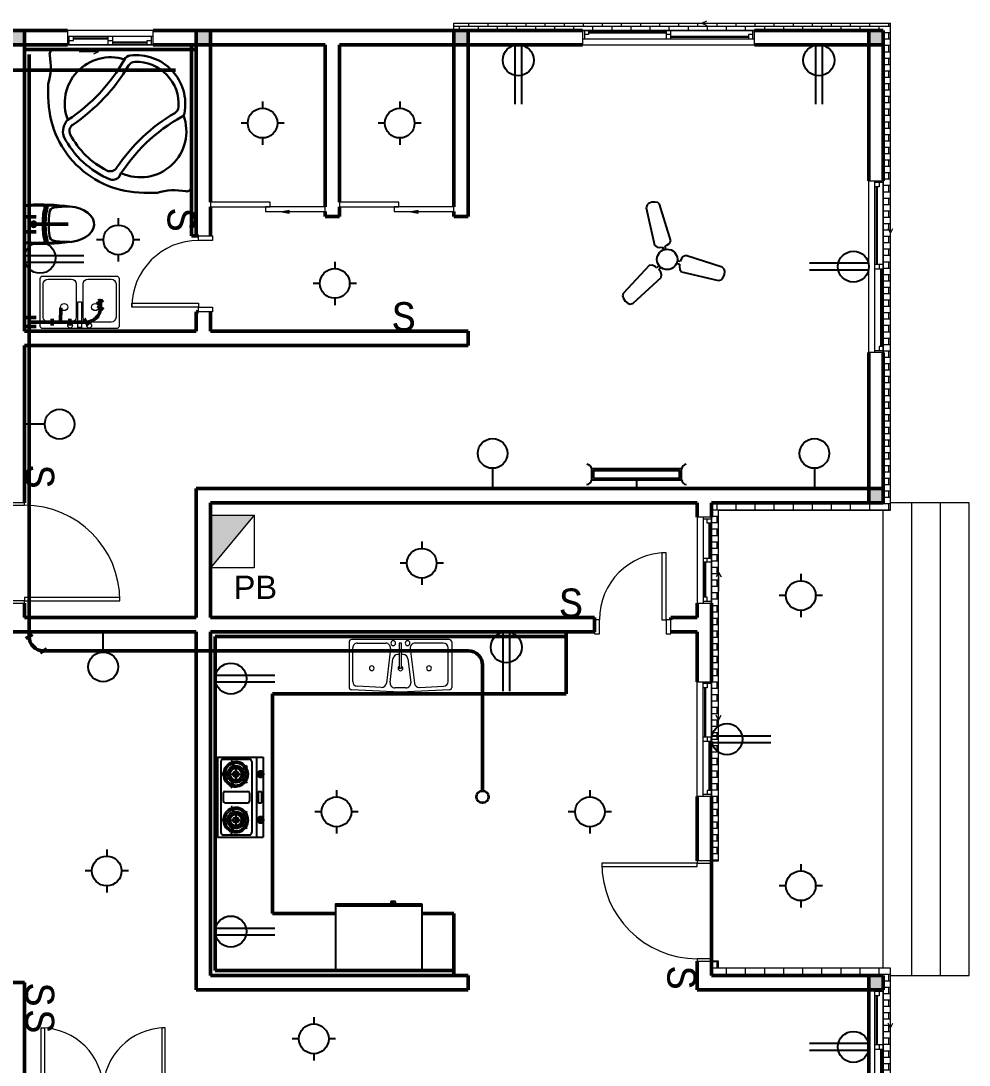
# Model space of a CAD drawing. Header units: inches. Extents: x 8351 to 42256, y 21052 to 33437.
# Drawn here: x 14128.7 to 14526.2, y 24102.4 to 24540 of the extents above; entities that cross this region are included whole.
import ezdxf

# ---------------------------------------------------------------- set-up
doc = ezdxf.new("R2010")
doc.units = ezdxf.units.IN
doc.header["$MEASUREMENT"] = 0
for name, color, linetype, lineweight in [('A-COLS', 52, 'Continuous', 9), ('A-DETL-GENF', 92, 'Continuous', 9), ('A-DOOR', 10, 'Continuous', 13), ('A-DOOR-FRAM', 31, 'Continuous', 20), ('A-GENM', 13, 'Continuous', 9), ('A-GLAZ', 160, 'Continuous', 13), ('A-PLUMBING', 6, 'Continuous', 30), ('A-WALL', 7, 'Continuous', 35), ('P-SANR-FIXT', 220, 'Continuous', 9), ('S-STRS', 14, 'Continuous', 9)]:
    doc.layers.add(name, color=color, linetype=linetype, lineweight=lineweight)
doc.layers.add('A-FUNTURE', color=241, linetype='Continuous')
doc.layers.add('Electrical sign and symbols', color=4, linetype='Continuous')
doc.styles.add('Arial_2', font='arial.ttf', dxfattribs={"height": 31.496063})
doc.styles.get("Standard").update_dxf_attribs({"font": 'consolab.ttf', "height": 11})

# ---------------------------------------------------------------- blocks, each defined once
blk = doc.blocks.new('M_Window-Sliding-Double - 1500 x 1200mm-319048-B-Floorplan')
at = {"layer": 'A-GLAZ'}
for p, q in [((14, 5.85), (16, 6.85)), ((14, 5.85), (16, 4.85)), ((14, 5.85), (22, 5.85)), ((36, 2.85), (-36, 2.85)), ((-36, -3.15), (36, -3.15))]:
    blk.add_line(p, q, dxfattribs=at)
at = {"layer": 'A-GLAZ', "lineweight": 20}
for p, q in [((-36, 2.85), (-36, -3.15)), ((-36, 2.85), (-33.5, 2.85)), ((-35.25, 2.85), (-35.25, -0.65)), ((-33.5, 1.1), (-35.25, 1.1)), ((-33.5, 2.85), (-33.5, 1.1)), ((-0.875, -0.65), (-0.875, 2.85)), ((-0.875, 2.85), (0.875, 2.85)), ((0.875, 1.1), (-0.875, 1.1)), ((0.875, 2.85), (0.875, -0.65)), ((33.5, 1.1), (33.5, -0.65)), ((35.25, 1.1), (33.5, 1.1)), ((35.25, 2.85), (36, 2.85)), ((35.25, 2.85), (35.25, -0.65)), ((36, -3.15), (36, 2.85)), ((-36, -0.65), (-35.25, -0.65)), ((-0.875, -0.65), (0.875, -0.65)), ((33.5, -0.65), (36, -0.65))]:
    blk.add_line(p, q, dxfattribs=at)
at = {"layer": 'A-GLAZ', "lineweight": 9}
for p, q in [((-33.5, 2.85), (-0.875, 2.85)), ((0.875, 2.85), (35.25, 2.85)), ((-35.25, -0.65), (-0.875, -0.65)), ((0.875, -0.65), (33.5, -0.65))]:
    blk.add_line(p, q, dxfattribs=at)
at = {"layer": 'A-GLAZ', "lineweight": 30}
for p, q in [((-33.5, 1.975), (-0.875, 1.975)), ((0.875, 0.225), (33.5, 0.225))]:
    blk.add_line(p, q, dxfattribs=at)
blk = doc.blocks.new('M_Window-Sliding-Double - 1500 x 1200mm-320546-B-Floorplan')
at = {"layer": 'A-GLAZ'}
for p, q in [((-36, 3.15), (36, 3.15)), ((36, -2.85), (-36, -2.85)), ((14, -5.85), (16, -4.85)), ((14, -5.85), (16, -6.85)), ((14, -5.85), (22, -5.85))]:
    blk.add_line(p, q, dxfattribs=at)
at = {"layer": 'A-GLAZ', "lineweight": 20}
for p, q in [((-36, -2.85), (-36, 3.15)), ((-36, 0.65), (-35.25, 0.65)), ((-35.25, -2.85), (-35.25, 0.65)), ((-0.875, 0.65), (0.875, 0.65)), ((-0.875, 0.65), (-0.875, -2.85)), ((0.875, -2.85), (0.875, 0.65)), ((33.5, 0.65), (36, 0.65)), ((33.5, -1.1), (33.5, 0.65)), ((35.25, -2.85), (35.25, 0.65)), ((36, 3.15), (36, -2.85)), ((-36, -2.85), (-33.5, -2.85)), ((-33.5, -1.1), (-35.25, -1.1)), ((-33.5, -2.85), (-33.5, -1.1)), ((0.875, -1.1), (-0.875, -1.1)), ((-0.875, -2.85), (0.875, -2.85)), ((35.25, -1.1), (33.5, -1.1)), ((35.25, -2.85), (36, -2.85))]:
    blk.add_line(p, q, dxfattribs=at)
at = {"layer": 'A-GLAZ', "lineweight": 9}
for p, q in [((-35.25, 0.65), (-0.875, 0.65)), ((0.875, 0.65), (33.5, 0.65)), ((-33.5, -2.85), (-0.875, -2.85)), ((0.875, -2.85), (35.25, -2.85))]:
    blk.add_line(p, q, dxfattribs=at)
at = {"layer": 'A-GLAZ', "lineweight": 30}
for p, q in [((-33.5, -1.975), (-0.875, -1.975)), ((0.875, -0.225), (33.5, -0.225))]:
    blk.add_line(p, q, dxfattribs=at)
blk = doc.blocks.new('M_Window-Sliding-Double - 1500 x 1200mm 2-328427-B-Floorplan')
at = {"layer": 'A-GLAZ'}
for p, q in [((-24, 3.15), (24, 3.15)), ((24, -2.85), (-24, -2.85)), ((8, -5.85), (10, -4.85)), ((8, -5.85), (10, -6.85)), ((8, -5.85), (16, -5.85))]:
    blk.add_line(p, q, dxfattribs=at)
at = {"layer": 'A-GLAZ', "lineweight": 20}
for p, q in [((-24, -2.85), (-24, 3.15)), ((-24, 0.65), (-23.25, 0.65)), ((-23.25, -2.85), (-23.25, 0.65)), ((-0.875, 0.65), (0.875, 0.65)), ((-0.875, 0.65), (-0.875, -2.85)), ((0.875, -2.85), (0.875, 0.65)), ((21.5, 0.65), (24, 0.65)), ((21.5, -1.1), (21.5, 0.65)), ((23.25, -2.85), (23.25, 0.65)), ((24, 3.15), (24, -2.85)), ((-24, -2.85), (-21.5, -2.85)), ((-21.5, -1.1), (-23.25, -1.1)), ((-21.5, -2.85), (-21.5, -1.1)), ((0.875, -1.1), (-0.875, -1.1)), ((-0.875, -2.85), (0.875, -2.85)), ((23.25, -1.1), (21.5, -1.1)), ((23.25, -2.85), (24, -2.85))]:
    blk.add_line(p, q, dxfattribs=at)
at = {"layer": 'A-GLAZ', "lineweight": 9}
for p, q in [((-23.25, 0.65), (-0.875, 0.65)), ((0.875, 0.65), (21.5, 0.65)), ((-21.5, -2.85), (-0.875, -2.85)), ((0.875, -2.85), (23.25, -2.85))]:
    blk.add_line(p, q, dxfattribs=at)
at = {"layer": 'A-GLAZ', "lineweight": 30}
for p, q in [((-21.5, -1.975), (-0.875, -1.975)), ((0.875, -0.225), (21.5, -0.225))]:
    blk.add_line(p, q, dxfattribs=at)
blk = doc.blocks.new('M_Window-Sliding-Double - 1500 x 1200mm 3-319820-B-Floorplan')
at = {"layer": 'A-GLAZ'}
for p, q in [((5, 5.85), (7, 6.85)), ((5, 5.85), (7, 4.85)), ((5, 5.85), (13, 5.85)), ((18, 2.85), (-18, 2.85)), ((-18, -3.15), (18, -3.15))]:
    blk.add_line(p, q, dxfattribs=at)
at = {"layer": 'A-GLAZ', "lineweight": 20}
for p, q in [((-18, 2.85), (-18, -3.15)), ((-18, 2.85), (-15.5, 2.85)), ((-17.25, 2.85), (-17.25, -0.65)), ((-15.5, 1.1), (-17.25, 1.1)), ((-15.5, 2.85), (-15.5, 1.1)), ((-0.875, -0.65), (-0.875, 2.85)), ((-0.875, 2.85), (0.875, 2.85)), ((0.875, 1.1), (-0.875, 1.1)), ((0.875, 2.85), (0.875, -0.65)), ((15.5, 1.1), (15.5, -0.65)), ((17.25, 1.1), (15.5, 1.1)), ((17.25, 2.85), (18, 2.85)), ((17.25, 2.85), (17.25, -0.65)), ((18, -3.15), (18, 2.85)), ((-18, -0.65), (-17.25, -0.65)), ((-0.875, -0.65), (0.875, -0.65)), ((15.5, -0.65), (18, -0.65))]:
    blk.add_line(p, q, dxfattribs=at)
at = {"layer": 'A-GLAZ', "lineweight": 9}
for p, q in [((-15.5, 2.85), (-0.875, 2.85)), ((0.875, 2.85), (17.25, 2.85)), ((-17.25, -0.65), (-0.875, -0.65)), ((0.875, -0.65), (15.5, -0.65))]:
    blk.add_line(p, q, dxfattribs=at)
at = {"layer": 'A-GLAZ', "lineweight": 30}
for p, q in [((-15.5, 1.975), (-0.875, 1.975)), ((0.875, 0.225), (15.5, 0.225))]:
    blk.add_line(p, q, dxfattribs=at)
blk = doc.blocks.new('M_Window-Sliding-Double - 1500 x 1200mm 4-319880-B-Floorplan')
at = {"layer": 'A-GLAZ'}
for p, q in [((5, 5.85), (7, 6.85)), ((5, 5.85), (7, 4.85)), ((5, 5.85), (13, 5.85)), ((18, 2.85), (-18, 2.85)), ((-18, -3.15), (18, -3.15))]:
    blk.add_line(p, q, dxfattribs=at)
at = {"layer": 'A-GLAZ', "lineweight": 20}
for p, q in [((-18, 2.85), (-18, -3.15)), ((-18, 2.85), (-15.5, 2.85)), ((-17.25, 2.85), (-17.25, -0.65)), ((-15.5, 1.1), (-17.25, 1.1)), ((-15.5, 2.85), (-15.5, 1.1)), ((-0.875, -0.65), (-0.875, 2.85)), ((-0.875, 2.85), (0.875, 2.85)), ((0.875, 1.1), (-0.875, 1.1)), ((0.875, 2.85), (0.875, -0.65)), ((15.5, 1.1), (15.5, -0.65)), ((17.25, 1.1), (15.5, 1.1)), ((17.25, 2.85), (18, 2.85)), ((17.25, 2.85), (17.25, -0.65)), ((18, -3.15), (18, 2.85)), ((-18, -0.65), (-17.25, -0.65)), ((-0.875, -0.65), (0.875, -0.65)), ((15.5, -0.65), (18, -0.65))]:
    blk.add_line(p, q, dxfattribs=at)
at = {"layer": 'A-GLAZ', "lineweight": 9}
for p, q in [((-15.5, 2.85), (-0.875, 2.85)), ((0.875, 2.85), (17.25, 2.85)), ((-17.25, -0.65), (-0.875, -0.65)), ((0.875, -0.65), (15.5, -0.65))]:
    blk.add_line(p, q, dxfattribs=at)
at = {"layer": 'A-GLAZ', "lineweight": 30}
for p, q in [((-15.5, 1.975), (-0.875, 1.975)), ((0.875, 0.225), (15.5, 0.225))]:
    blk.add_line(p, q, dxfattribs=at)
blk = doc.blocks.new('M_Door-Double-Sliding - 1700 x 2000mm-329587-B-Floorplan')
at = {"layer": 'A-DETL-GENF', "lineweight": 13}
blk.add_hatch(color=256, dxfattribs=at).paths.add_polyline_path([(9.01, 3.47), (9.01, 4.53), (6, 4)], flags=0)
at = {"layer": 'A-DETL-GENF'}
for p, q in [((9.01, 4.53), (6, 4)), ((9.01, 3.47), (9.01, 4.53)), ((18, 4), (6, 4)), ((6, 4), (9.01, 3.47))]:
    blk.add_line(p, q, dxfattribs=at)
at = {"layer": 'A-DOOR', "lineweight": 20}
for p, q in [((0.98, 8), (-24, 8)), ((-24, 8), (-24, 6.03)), ((-24, 6.03), (0.98, 6.03)), ((24, 6.03), (-0.98, 6.03)), ((-0.98, 6.03), (-0.98, 4.06)), ((0.98, 6.03), (0.98, 8)), ((24, 4.06), (24, 6.03)), ((-0.98, 4.06), (24, 4.06))]:
    blk.add_line(p, q, dxfattribs=at)
blk = doc.blocks.new('M_Door-Passage-Single-Vision_Lite - M_Door-Passage-Single-Vision_Lite-332685-B-Floorplan')
at = {"layer": 'A-DOOR', "lineweight": 20}
for p, q in [((12.23, -2.27), (14, -2.27)), ((12.23, -30.27), (12.23, -2.27)), ((14, -2.27), (14, -30.27)), ((14, -30.27), (12.23, -30.27))]:
    blk.add_line(p, q, dxfattribs=at)
at = {"layer": 'A-DOOR', "lineweight": 9}
blk.add_arc((14, -2.27), 28, 180, 270, dxfattribs=at)
at = {"layer": 'A-DOOR-FRAM'}
for p, q in [((-15.97, 3.64), (-14, 3.64)), ((-15.97, -2.27), (-15.97, 3.64)), ((-14, 3.64), (-14, -2.27)), ((14, 3.64), (15.97, 3.64)), ((14, -2.27), (14, 3.64)), ((15.97, 3.64), (15.97, -2.27)), ((-14, -2.27), (-15.97, -2.27)), ((15.97, -2.27), (14, -2.27))]:
    blk.add_line(p, q, dxfattribs=at)
blk = doc.blocks.new('M_Door-Passage-Single-Vision_Lite - M_Door-Passage-Single-Vision_Lite-332601-B-Floorplan')
at = {"layer": 'A-DOOR', "lineweight": 20}
for p, q in [((14, 30.27), (12.23, 30.27)), ((12.23, 30.27), (12.23, 2.27)), ((14, 2.27), (14, 30.27)), ((12.23, 2.27), (14, 2.27))]:
    blk.add_line(p, q, dxfattribs=at)
at = {"layer": 'A-DOOR', "lineweight": 9}
blk.add_arc((14, 2.27), 28, 90, 180, dxfattribs=at)
at = {"layer": 'A-DOOR-FRAM'}
for p, q in [((-14, 2.27), (-15.97, 2.27)), ((-15.97, 2.27), (-15.97, -3.64)), ((-14, -3.64), (-14, 2.27)), ((14, 2.27), (14, -3.64)), ((15.97, 2.27), (14, 2.27)), ((15.97, -3.64), (15.97, 2.27)), ((-15.97, -3.64), (-14, -3.64)), ((14, -3.64), (15.97, -3.64))]:
    blk.add_line(p, q, dxfattribs=at)
blk = doc.blocks.new('M_Door-Interior-Single-6_Panel-Wood - M_Door-Interior-Single-6_Panel-Wood-335759-B-Floorplan')
at = {"layer": 'A-DOOR', "lineweight": 20}
for p, q in [((20, 42.88), (18.62, 42.88)), ((18.62, 42.88), (18.62, 2.88)), ((20, 2.88), (20, 42.88)), ((18.62, 2.88), (20, 2.88))]:
    blk.add_line(p, q, dxfattribs=at)
at = {"layer": 'A-DOOR', "lineweight": 9}
blk.add_arc((20, 2.88), 40, 90, 180, dxfattribs=at)
at = {"layer": 'A-DOOR-FRAM'}
for p, q in [((-20, 2.88), (-20.98, 2.88)), ((-20.98, 2.88), (-20.98, -3.13)), ((-20, -3.13), (-20, 2.88)), ((20, 2.88), (20, -3.13)), ((20.98, 2.88), (20, 2.88)), ((20.98, -3.13), (20.98, 2.88)), ((-20.98, -3.13), (-20, -3.13)), ((20, -3.13), (20.98, -3.13))]:
    blk.add_line(p, q, dxfattribs=at)
blk = doc.blocks.new('M_Door-Exterior-Double-Full Glass-Wood_Clad - 1500 x 2000mm-340685-B-Floorplan')
at = {"layer": 'A-DOOR', "lineweight": 20}
for p, q in [((-24.62, -2.87), (-26, -2.87)), ((-26, -2.87), (-26, -28.87)), ((-24.62, -28.87), (-24.62, -2.87)), ((24.62, -2.87), (26, -2.87)), ((24.62, -28.87), (24.62, -2.87)), ((26, -2.87), (26, -28.87)), ((-26, -28.87), (-24.62, -28.87)), ((26, -28.87), (24.62, -28.87))]:
    blk.add_line(p, q, dxfattribs=at)
at = {"layer": 'A-DOOR', "lineweight": 9}
for centre, start, end in [((-26, -2.87), 270, 360), ((26, -2.87), 180, 270)]:
    blk.add_arc(centre, 26, start, end, dxfattribs=at)
at = {"layer": 'A-DOOR-FRAM'}
for p, q in [((-26.98, 3.13), (-26, 3.13)), ((-26.98, -2.87), (-26.98, 3.13)), ((-26, 3.13), (-26, -2.87)), ((26, 3.13), (26.98, 3.13)), ((26, -2.87), (26, 3.13)), ((26.98, 3.13), (26.98, -2.87)), ((-26, -2.87), (-26.98, -2.87)), ((26.98, -2.87), (26, -2.87))]:
    blk.add_line(p, q, dxfattribs=at)
blk = doc.blocks.new('Generic Models 2 - Generic Models 2-343032-B-Floorplan')
at = {"layer": 'A-GENM'}
h = blk.add_hatch(dxfattribs=at)
h.set_pattern_fill('FP_2', color=256, style=0, pattern_type=2)
h.set_pattern_definition([(0, (-159.504, -422.607), (0, 2.667), []), (90, (-159.504, -422.607), (-4, 2.667), [2.667, -2.667])])
h.paths.add_polyline_path([(-69.5, -425.61), (-66.5, -425.61), (-66.5, -287.61), (-138.5, -287.61), (-138.5, -284.59), (-141.5, -284.59), (-141.5, -290.61), (-69.5, -290.61), (-69.5, -422.61), (-249.5, -422.61), (-249.5, -425.61), (-214.82, -425.61)], flags=0)
for p, q in [((-138.5, -284.59), (-141.5, -284.59)), ((-138.5, -287.61), (-138.5, -284.59)), ((-66.5, -287.61), (-138.5, -287.61)), ((-66.5, -425.61), (-66.5, -287.61)), ((-249.5, -425.61), (-249.5, -422.61)), ((-66.5, -425.61), (-249.5, -425.61))]:
    blk.add_line(p, q, dxfattribs=at)
blk = doc.blocks.new('Generic Models 3 - Generic Models 2-343092-B-Floorplan')
at = {"layer": 'A-GENM'}
h = blk.add_hatch(dxfattribs=at)
h.set_pattern_fill('FP_3', color=256, style=0, pattern_type=2)
h.set_pattern_definition([(0, (-159.504, 105.393), (0, 2.667), []), (90, (-159.504, 105.393), (-4, 2.667), [2.667, -2.667])])
h.paths.add_polyline_path([(-141.5, -242.62), (-138.5, -242.62), (-138.5, -95.61), (-66.5, -95.61), (-66.5, 108.39), (-249.5, 108.39), (-249.5, 105.39), (-69.5, 105.39), (-69.5, -92.61), (-141.5, -92.61), (-141.5, -215.61)], flags=0)
for p, q in [((-249.5, 105.39), (-249.5, 108.39)), ((-249.5, 108.39), (-66.5, 108.39)), ((-66.5, -95.61), (-66.5, 108.39)), ((-138.5, -95.61), (-66.5, -95.61)), ((-138.5, -242.62), (-138.5, -95.61)), ((-141.5, -242.62), (-138.5, -242.62))]:
    blk.add_line(p, q, dxfattribs=at)
blk = doc.blocks.new('Refrigerator-2 door - 36 in top')
for p, q in [((0, -26.999999), (36, -26.999999)), ((11, -27.999999), (11, -28.999999)), ((11, -28.999999), (13, -28.999999)), ((12, -26.999999), (12, -28.999999)), ((13, -28.999999), (13, -27.999999))]:
    blk.add_line(p, q)
blk.add_lwpolyline([(0, -27.999999), (0, 0), (36, 0), (36, -27.999999)], close=True)
blk = doc.blocks.new('Sink-Triple-2D - 43_ x 22_-550212-FLOOR-PLAN')
at = {"layer": 'P-SANR-FIXT'}
for p, q in [((-8.44, 5), (-8.44, 24.05)), ((-7.49, 25.04), (13.06, 26)), ((5.11, 24.06), (-5.03, 23.59)), ((8.91, 7.73), (7.19, 22.3)), ((9.91, 12.08), (8.74, 21.98)), ((10.73, 24.22), (15.39, 24.22)), ((13.06, 26), (33.61, 25.04)), ((17.38, 21.98), (16.21, 12.08)), ((17.21, 7.73), (18.92, 22.3)), ((21, 24.06), (31.15, 23.59)), ((34.56, 5), (34.56, 24.05)), ((-6.94, 21.59), (-6.94, 7.5)), ((33.06, 21.59), (33.06, 7.5)), ((13.6, 16.02), (12.53, 16.02)), ((12.53, 16.02), (12.53, 5.5)), ((13.6, 5.5), (13.6, 16.02)), ((11.89, 10.31), (12.53, 10.31)), ((13.6, 10.31), (14.23, 10.31)), ((-4.94, 5.5), (6.92, 5.5)), ((12.53, 5.5), (13.6, 5.5)), ((31.06, 5.5), (19.2, 5.5)), ((-7.44, 4), (33.56, 4))]:
    blk.add_line(p, q, dxfattribs=at)
for centre, radius, start, end in [((-7.44, 24.05), 1, 92.663, 180), ((-4.94, 21.59), 2, 92.663, 180), ((5.21, 22.06), 2, 6.7098, 92.663), ((10.73, 22.22), 2, 90, 186.7098), ((15.39, 22.22), 2, 353.2902, 90), ((20.91, 22.06), 2, 87.337, 173.2902), ((31.06, 21.59), 2, 0, 87.337), ((33.56, 24.05), 1, 0, 87.337), ((1.06, 16), 1, 0, 180), ((1.06, 16), 1, 180, 0), ((13.03, 16.02), 1.02, 0, 180), ((13.03, 16.02), 1.02, 180, 241.2453), ((13.03, 16.02), 1.02, 303.8034, 0), ((25.06, 16), 1, 0, 180), ((25.06, 16), 1, 180, 0), ((11.89, 12.31), 2, 186.7098, 270), ((14.23, 12.31), 2, 270, 353.2902), ((-7.44, 5), 1, 180, 270), ((-4.94, 7.5), 2, 180, 270), ((6.92, 7.5), 2, 270, 6.7098), ((10.06, 5.5), 1, 0, 180), ((10.06, 5.5), 1, 180, 0), ((16.06, 5.5), 1, 0, 180), ((16.06, 5.5), 1, 180, 0), ((19.2, 7.5), 2, 173.2902, 270), ((31.06, 7.5), 2, 270, 0), ((33.56, 5), 1, 270, 0)]:
    blk.add_arc(centre, radius, start, end, dxfattribs=at)
blk = doc.blocks.new('Sink-Double-2D - 33_ x 22_-551010-UPPER-FLOOR')
at = {"layer": 'P-SANR-FIXT'}
for p, q in [((-3.44, 25), (-3.44, 5)), ((-3.44, 25), (-3.44, 5)), ((28.56, 26), (-2.44, 26)), ((28.56, 26), (-2.44, 26)), ((-2.19, 22.75), (-2.19, 8.75)), ((9.56, 24.75), (-0.19, 24.75)), ((11.56, 8.75), (11.56, 22.75)), ((14.56, 22.75), (14.56, 8.75)), ((26.31, 24.75), (16.56, 24.75)), ((28.31, 8.75), (28.31, 22.75)), ((29.56, 5), (29.56, 25)), ((29.56, 5), (29.56, 25)), ((13.81, 15.25), (12.31, 15.25)), ((12.31, 15.25), (12.31, 4.5)), ((13.81, 4.5), (13.81, 15.25)), ((-0.19, 6.75), (9.56, 6.75)), ((12.31, 4.5), (13.81, 4.5)), ((16.56, 6.75), (26.31, 6.75)), ((-2.44, 4), (28.56, 4)), ((-2.44, 4), (28.56, 4))]:
    blk.add_line(p, q, dxfattribs=at)
for centre, radius, start, end in [((-2.44, 25), 1, 90, 180), ((-2.44, 25), 1, 90, 180), ((-0.19, 22.75), 2, 90, 180), ((9.56, 22.75), 2, 360, 90), ((16.56, 22.75), 2, 90, 180), ((26.31, 22.75), 2, 0, 90), ((28.56, 25), 1, 0, 90), ((28.56, 25), 1, 0, 90), ((6.56, 13.02), 1.5, 360, 180), ((19.56, 13.02), 1.5, 360, 180), ((6.56, 13.02), 1.5, 180, 360), ((19.56, 13.02), 1.5, 180, 360), ((-2.44, 5), 1, 180, 270), ((-2.44, 5), 1, 180, 270), ((-0.19, 8.75), 2, 180, 270), ((9.06, 5.25), 1, 360, 180), ((9.06, 5.25), 1, 180, 360), ((9.56, 8.75), 2, 270, 0), ((16.56, 8.75), 2, 180, 270), ((17.06, 5.25), 1, 0, 180), ((17.06, 5.25), 1, 180, 360), ((26.31, 8.75), 2, 270, 0), ((28.56, 5), 1, 270, 360), ((28.56, 5), 1, 270, 0)]:
    blk.add_arc(centre, radius, start, end, dxfattribs=at)

msp = doc.modelspace()

# ---------------------------------------------------------------- hatches: boundary and pattern name
at = {"lineweight": 0}
msp.add_hatch(color=7, dxfattribs=at).paths.add_polyline_path([(14226.52, 24332.85), (14208.21, 24332.85), (14208.21, 24310.75)])
at = {"layer": 'A-COLS'}
h = msp.add_hatch(color=1, dxfattribs=at)
h.dxf.hatch_style = 1
h.paths.add_polyline_path([(14130.17, 24530.02), (14130.17, 24536.02), (14124.17, 24536.02), (14124.17, 24530.02)])
h = msp.add_hatch(color=1, dxfattribs=at)
h.dxf.hatch_style = 1
h.paths.add_polyline_path([(14208.17, 24530.02), (14208.17, 24536.02), (14202.17, 24536.02), (14202.17, 24530.02)])
h = msp.add_hatch(color=1, dxfattribs=at)
h.dxf.hatch_style = 1
h.paths.add_polyline_path([(14316.17, 24530.02), (14316.17, 24536.02), (14310.17, 24536.02), (14310.17, 24530.02)])
h = msp.add_hatch(color=1, dxfattribs=at)
h.dxf.hatch_style = 1
h.paths.add_polyline_path([(14490.17, 24530.02), (14490.17, 24536.02), (14484.17, 24536.02), (14484.17, 24530.02)])
h = msp.add_hatch(color=1, dxfattribs=at)
h.dxf.hatch_style = 1
h.paths.add_polyline_path([(14490.17, 24338.02), (14490.17, 24344.02), (14484.17, 24344.02), (14484.17, 24338.02)])
h = msp.add_hatch(color=1, dxfattribs=at)
h.dxf.hatch_style = 1
h.paths.add_polyline_path([(14490.17, 24134.02), (14490.17, 24140.02), (14484.17, 24140.02), (14484.17, 24134.02)])

# ---------------------------------------------------------------- linework, layer by layer
at = {"color": 7, "lineweight": 0}
msp.add_line((14226.52, 24332.85), (14208.21, 24310.75), dxfattribs=at)
msp.add_lwpolyline([(14208.21, 24332.85), (14226.52, 24332.85), (14226.52, 24310.75), (14208.21, 24310.75)], close=True, dxfattribs=at)
at = {"layer": 'A-COLS', "color": 1}
for points in [[(14124.17, 24536.02), (14130.17, 24536.02), (14130.17, 24530.02), (14124.17, 24530.02)], [(14202.17, 24536.02), (14208.17, 24536.02), (14208.17, 24530.02), (14202.17, 24530.02)], [(14310.17, 24536.02), (14316.17, 24536.02), (14316.17, 24530.02), (14310.17, 24530.02)], [(14484.17, 24536.02), (14490.17, 24536.02), (14490.17, 24530.02), (14484.17, 24530.02)], [(14484.17, 24344.02), (14490.17, 24344.02), (14490.17, 24338.02), (14484.17, 24338.02)], [(14484.17, 24140.02), (14490.17, 24140.02), (14490.17, 24134.02), (14484.17, 24134.02)]]:
    msp.add_lwpolyline(points, close=True, dxfattribs=at)
at = {"layer": 'A-COLS', "color": 7}
for points in [[(14124.17, 24536.02), (14130.17, 24536.02), (14130.17, 24530.02), (14124.17, 24530.02)], [(14202.17, 24536.02), (14208.17, 24536.02), (14208.17, 24530.02), (14202.17, 24530.02)], [(14310.17, 24536.02), (14316.17, 24536.02), (14316.17, 24530.02), (14310.17, 24530.02)], [(14484.17, 24536.02), (14490.17, 24536.02), (14490.17, 24530.02), (14484.17, 24530.02)], [(14484.17, 24344.02), (14490.17, 24344.02), (14490.17, 24338.02), (14484.17, 24338.02)], [(14484.17, 24140.02), (14490.17, 24140.02), (14490.17, 24134.02), (14484.17, 24134.02)]]:
    msp.add_lwpolyline(points, close=True, dxfattribs=at)
at = {"layer": 'A-FUNTURE'}
for p, q in [((14211.09, 24231.53), (14211.09, 24197.93)), ((14211.09, 24231.53), (14230.29, 24231.53)), ((14213.49, 24230.57), (14224.53, 24230.57)), ((14217.26, 24229.89), (14217.92, 24227.83)), ((14227.41, 24231.53), (14227.41, 24197.93)), ((14230.29, 24231.53), (14230.29, 24225.09)), ((14212.53, 24229.61), (14212.53, 24199.85)), ((14215.97, 24226.6), (14216.53, 24226.14)), ((14216.8, 24229.75), (14217.46, 24227.68)), ((14217.13, 24227.54), (14217.46, 24226.9)), ((14218.58, 24227.93), (14218.62, 24227.21)), ((14218.77, 24226.23), (14218.77, 24222.51)), ((14220.06, 24227.69), (14219.8, 24227.02)), ((14221.31, 24226.88), (14220.81, 24226.37)), ((14222.13, 24225.62), (14221.46, 24225.36)), ((14223.32, 24227.87), (14221.55, 24226.61)), ((14223.6, 24227.48), (14221.83, 24226.22)), ((14225.49, 24229.61), (14225.49, 24199.85)), ((14215.18, 24224.57), (14213.01, 24224.57)), ((14215.18, 24224.09), (14213.01, 24224.09)), ((14215.21, 24223.77), (14215.92, 24223.88)), ((14215.29, 24225.26), (14215.99, 24225.08)), ((14215.75, 24222.37), (14216.35, 24222.76)), ((14216.81, 24221.31), (14217.2, 24221.92)), ((14216.87, 24224.33), (14220.67, 24224.33)), ((14218.21, 24220.77), (14218.32, 24221.49)), ((14219.7, 24220.85), (14219.51, 24221.55)), ((14221.03, 24221.53), (14220.58, 24222.09)), ((14221.98, 24222.7), (14221.34, 24223.02)), ((14223.26, 24220.71), (14221.52, 24222)), ((14222.36, 24224.14), (14221.65, 24224.18)), ((14223.54, 24221.1), (14221.8, 24222.39)), ((14228.48, 24224.62), (14228.48, 24224.04)), ((14228.48, 24224.62), (14230.51, 24224.62)), ((14228.48, 24224.04), (14230.51, 24224.04)), ((14230.29, 24223.59), (14230.29, 24205.96)), ((14214.21, 24217.13), (14223.81, 24217.13)), ((14216.72, 24218.94), (14217.4, 24221)), ((14217.17, 24218.79), (14217.86, 24220.85)), ((14228.1, 24217.13), (14229.54, 24217.13)), ((14228.1, 24217.13), (14228.1, 24212.33)), ((14229.54, 24217.13), (14229.54, 24212.33)), ((14213.49, 24216.41), (14213.49, 24213.05)), ((14214.21, 24212.33), (14223.81, 24212.33)), ((14224.53, 24216.41), (14224.53, 24213.05)), ((14228.1, 24212.33), (14229.54, 24212.33)), ((14216.8, 24210.55), (14217.46, 24208.48)), ((14217.13, 24208.34), (14217.46, 24207.7)), ((14217.26, 24210.69), (14217.92, 24208.63)), ((14218.58, 24208.73), (14218.62, 24208.01)), ((14220.06, 24208.49), (14219.8, 24207.82)), ((14223.32, 24208.67), (14221.55, 24207.41)), ((14223.6, 24208.28), (14221.83, 24207.02)), ((14215.18, 24205.37), (14213.01, 24205.37)), ((14215.18, 24204.89), (14213.01, 24204.89)), ((14215.21, 24204.57), (14215.92, 24204.68)), ((14215.29, 24206.06), (14215.99, 24205.88)), ((14215.75, 24203.17), (14216.35, 24203.56)), ((14215.97, 24207.4), (14216.53, 24206.94)), ((14216.87, 24205.13), (14220.67, 24205.13)), ((14218.77, 24206.99), (14218.77, 24203.27)), ((14221.31, 24207.68), (14220.81, 24207.17)), ((14221.98, 24203.5), (14221.34, 24203.82)), ((14222.13, 24206.42), (14221.46, 24206.16)), ((14222.36, 24204.94), (14221.65, 24204.98)), ((14228.48, 24205.49), (14228.48, 24204.91)), ((14228.48, 24205.49), (14230.51, 24205.49)), ((14228.48, 24204.91), (14230.51, 24204.91)), ((14230.29, 24204.46), (14230.29, 24197.93)), ((14216.72, 24199.74), (14217.4, 24201.8)), ((14216.81, 24202.11), (14217.2, 24202.72)), ((14217.17, 24199.59), (14217.86, 24201.65)), ((14218.21, 24201.57), (14218.32, 24202.29)), ((14219.7, 24201.65), (14219.51, 24202.35)), ((14221.03, 24202.33), (14220.58, 24202.89)), ((14223.26, 24201.51), (14221.52, 24202.8)), ((14223.54, 24201.9), (14221.8, 24203.19)), ((14211.09, 24197.93), (14230.29, 24197.93)), ((14213.49, 24198.89), (14224.53, 24198.89))]:
    msp.add_line(p, q, dxfattribs=at)
for centre, radius in [((14218.77, 24224.33), 3.6), ((14218.77, 24224.33), 2.88), ((14218.77, 24224.33), 2.4), ((14218.77, 24224.33), 1.2), ((14218.77, 24224.33), 0.96), ((14218.77, 24205.13), 3.6), ((14218.77, 24205.13), 2.88), ((14218.77, 24205.13), 2.4), ((14218.77, 24205.13), 1.2), ((14218.77, 24205.13), 0.96)]:
    msp.add_circle(centre, radius, dxfattribs=at)
for centre, radius, start, end in [((14213.49, 24229.61), 0.96, 90, 180), ((14218.77, 24224.33), 5.76, 105.1548, 109.9308), ((14224.53, 24229.61), 0.96, 0, 90), ((14218.77, 24224.33), 5.28, 110.148, 177.3947), ((14218.77, 24224.33), 4.56, 110.5597, 176.983), ((14218.77, 24224.33), 5.28, 38.148, 104.9375), ((14218.77, 24224.33), 4.56, 38.5597, 104.5258), ((14218.77, 24224.33), 4.56, 326.5597, 32.5258), ((14218.77, 24224.33), 5.28, 326.148, 32.9375), ((14218.77, 24224.33), 5.76, 33.1548, 37.9308), ((14229.01, 24224.34), 1.23, 112.5, 135), ((14229.31, 24224.34), 1.23, 112.5, 135), ((14229.01, 24224.34), 1.23, 90, 112.5), ((14229.31, 24224.34), 1.23, 90, 112.5), ((14229.01, 24224.34), 1.23, 82.9577, 90), ((14229.31, 24224.34), 1.23, 67.5, 90), ((14229.31, 24224.34), 1.23, 45, 67.5), ((14218.77, 24224.33), 5.76, 177.612, 182.388), ((14218.77, 24224.33), 5.28, 182.6053, 248.9375), ((14218.77, 24224.33), 4.56, 183.017, 248.5258), ((14218.77, 24224.33), 4.56, 254.5597, 320.5258), ((14218.77, 24224.33), 5.76, 321.1548, 325.9308), ((14229.01, 24224.34), 1.23, 157.5, 180), ((14229.01, 24224.34), 1.23, 180, 202.5), ((14229.01, 24224.34), 1.23, 135, 157.5), ((14229.01, 24224.34), 1.23, 202.5, 225), ((14229.31, 24224.34), 1.23, 157.5, 180), ((14229.31, 24224.34), 1.23, 180, 202.5), ((14229.01, 24224.34), 1.23, 225, 247.5), ((14229.31, 24224.34), 1.23, 135, 157.5), ((14229.31, 24224.34), 1.23, 202.5, 225), ((14229.31, 24224.34), 1.23, 225, 247.5), ((14229.01, 24224.34), 1.23, 247.5, 270), ((14229.23, 24224.35), 0.468, 34.9148, 145.0852), ((14229.31, 24224.34), 1.23, 247.5, 270), ((14229.23, 24224.35), 0.468, 221.223, 318.777), ((14229.01, 24224.34), 1.23, 270, 277.0423), ((14229.31, 24224.34), 1.23, 270, 292.5), ((14229.31, 24224.34), 1.23, 292.5, 315), ((14229.31, 24224.34), 1.23, 22.5, 45), ((14229.31, 24224.34), 1.23, 315, 337.5), ((14229.31, 24224.34), 1.23, 0, 22.5), ((14229.31, 24224.34), 1.23, 337.5, 360), ((14214.21, 24216.41), 0.72, 90, 180), ((14218.77, 24224.33), 5.76, 249.1548, 253.9308), ((14218.77, 24224.33), 5.28, 254.148, 320.9375), ((14223.81, 24216.41), 0.72, 0, 90), ((14214.21, 24213.05), 0.72, 180, 270), ((14223.81, 24213.05), 0.72, 270, 0), ((14218.77, 24205.13), 5.28, 110.148, 177.3947), ((14218.77, 24205.13), 4.56, 110.5597, 176.983), ((14218.77, 24205.13), 5.76, 105.1548, 109.9308), ((14218.77, 24205.13), 5.28, 38.148, 104.9375), ((14218.77, 24205.13), 4.56, 38.5597, 104.5258), ((14218.77, 24205.13), 5.28, 326.148, 32.9375), ((14218.77, 24205.13), 5.76, 33.1548, 37.9308), ((14218.77, 24205.13), 5.76, 177.612, 182.388), ((14218.77, 24205.13), 5.28, 182.6053, 248.9375), ((14218.77, 24205.13), 4.56, 183.017, 248.5258), ((14218.77, 24205.13), 4.56, 326.5597, 32.5258), ((14229.01, 24205.21), 1.23, 157.5, 180), ((14229.01, 24205.21), 1.23, 180, 202.5), ((14229.01, 24205.21), 1.23, 135, 157.5), ((14229.01, 24205.21), 1.23, 202.5, 225), ((14229.31, 24205.21), 1.23, 157.5, 180), ((14229.31, 24205.21), 1.23, 180, 202.5), ((14229.01, 24205.21), 1.23, 112.5, 135), ((14229.01, 24205.21), 1.23, 225, 247.5), ((14229.31, 24205.21), 1.23, 135, 157.5), ((14229.31, 24205.21), 1.23, 202.5, 225), ((14229.31, 24205.21), 1.23, 112.5, 135), ((14229.31, 24205.21), 1.23, 225, 247.5), ((14229.01, 24205.21), 1.23, 90, 112.5), ((14229.01, 24205.21), 1.23, 247.5, 270), ((14229.31, 24205.21), 1.23, 90, 112.5), ((14229.23, 24205.22), 0.468, 34.9148, 145.0852), ((14229.31, 24205.21), 1.23, 247.5, 270), ((14229.23, 24205.22), 0.468, 221.223, 318.777), ((14229.01, 24205.21), 1.23, 82.9577, 90), ((14229.01, 24205.21), 1.23, 270, 277.0423), ((14229.31, 24205.21), 1.23, 67.5, 90), ((14229.31, 24205.21), 1.23, 270, 292.5), ((14229.31, 24205.21), 1.23, 45, 67.5), ((14229.31, 24205.21), 1.23, 292.5, 315), ((14229.31, 24205.21), 1.23, 22.5, 45), ((14229.31, 24205.21), 1.23, 315, 337.5), ((14229.31, 24205.21), 1.23, 0, 22.5), ((14229.31, 24205.21), 1.23, 337.5, 360), ((14213.49, 24199.85), 0.96, 180, 270), ((14218.77, 24205.13), 5.76, 249.1548, 253.9308), ((14218.77, 24205.13), 5.28, 254.148, 320.9375), ((14218.77, 24205.13), 4.56, 254.5597, 320.5258), ((14218.77, 24205.13), 5.76, 321.1548, 325.9308), ((14224.53, 24199.85), 0.96, 270, 0)]:
    msp.add_arc(centre, radius, start, end, dxfattribs=at)
at = {"layer": 'A-PLUMBING'}
for p, q in [((14200.17, 24528.02), (14142.71, 24528.02)), ((14200.17, 24470.56), (14200.17, 24528.02)), ((14130.18, 24461.35), (14130.18, 24454.81)), ((14130.18, 24448.27), (14130.18, 24454.81))]:
    msp.add_line(p, q, dxfattribs=at)
at = {"layer": 'A-PLUMBING', "lineweight": 50}
for p, q in [((14132.14, 24282.04), (14132.14, 24525.94)), ((13893.71, 24519.33), (14193.52, 24519.33)), ((14130.57, 24457.95), (14135.1, 24457.95)), ((14132.84, 24454.81), (14148.44, 24454.81)), ((14130.57, 24451.67), (14135.1, 24451.67)), ((14160.48, 24421.43), (14163.2, 24423)), ((14145.34, 24413.81), (14145.41, 24419.83)), ((14163.35, 24419.06), (14160.75, 24420.56)), ((14162.05, 24419.81), (14162.05, 24421.96)), ((14130.57, 24415.67), (14135.1, 24415.67)), ((14156.05, 24413.81), (14132.14, 24413.81)), ((14141.73, 24412.39), (14141.73, 24415.2)), ((14149.15, 24412.39), (14149.15, 24415.2)), ((14155.23, 24415.22), (14156.86, 24412.4)), ((14130.57, 24411.95), (14135.1, 24411.95)), ((14130.72, 24281.21), (14133.57, 24282.86)), ((14136.72, 24275.21), (14139.57, 24276.86)), ((14316.18, 24276.04), (14138.14, 24276.04)), ((14322.18, 24217.42), (14322.18, 24270.04))]:
    msp.add_line(p, q, dxfattribs=at)
at = {"layer": 'A-PLUMBING'}
msp.add_lwpolyline([(14140.17, 24513.65), (14140.17, 24508.02, 0.414214), (14180.17, 24468.02), (14185.82, 24468.02)], format="xyb", dxfattribs=at)
at = {"layer": 'A-PLUMBING', "lineweight": 50}
msp.add_lwpolyline([(14161.23, 24422.6), (14161.82, 24422.94), (14162.01, 24422.6), (14161.42, 24422.26)], close=True, dxfattribs=at)
at = {"layer": 'A-PLUMBING'}
for radius in [1.18, 0.644]:
    msp.add_circle((14134.02, 24454.81), radius, dxfattribs=at)
for centre, radius, start, end in [((14142.71, 24526.02), 2, 90, 190.873), ((14115.74, 24520.84), 25.46, 343.621, 10.873), ((14166.34, 24505.48), 19.29, 72.6425, 201.2175), ((14107.34, 24560.64), 74.46, 303.4278, 330.4321), ((14174.88, 24522.32), 3.2, 97.2615, 150.4321), ((14177.07, 24505.13), 20.53, 349.1666, 97.2615), ((14107.34, 24560.64), 77.26, 303.8982, 329.3719), ((14176.57, 24519.65), 3.2, 91.9772, 149.3719), ((14177.07, 24505.13), 17.73, 356.1069, 91.9772), ((14230.83, 24437.12), 74.49, 120.3621, 146.3448), ((14191.56, 24504.15), 3.2, 300.3621, 356.1069), ((14195.27, 24501.65), 2, 298.8582, 349.1666), ((14153.14, 24493.63), 6.83, 134.5438, 197.532), ((14230.83, 24437.12), 71.69, 118.8582, 148.7688), ((14178.76, 24493.76), 19.29, 245.4622, 20.2487), ((14152.21, 24493.86), 3.2, 123.8982, 207.9935), ((14180.82, 24509.07), 35.6, 207.9935, 243.1101), ((14180.82, 24509.07), 38.4, 207.0951, 247.6082), ((14166.16, 24480.17), 3.2, 243.1101, 326.3448), ((14167.16, 24477.16), 3.73, 238.732, 309.5176), ((14198.17, 24470.56), 2, 259.1252, 0), ((14192.99, 24443.6), 25.45, 79.1252, 106.3851), ((14131.78, 24461.35), 1.6, 92.5999, 180), ((14138.06, 24290.16), 172.46, 86.3006, 92.4712), ((14136.39, 24359.96), 103.1, 82.8664, 92.5999), ((14161.92, 24455.76), 24.08, 165.6185, 182.2533), ((14137.89, 24461.95), 0.73, 343.3813, 66.4724), ((14138.26, 24461.87), 0.753, 342.3593, 95.9315), ((14138.9, 24461.69), 0.963, 332.2033, 71.9404), ((14143.01, 24459.44), 2.4, 100.4701, 174.6079), ((14148.92, 24418.27), 43.99, 89.6519, 98.297), ((14161.92, 24455.76), 23.68, 165.6185, 182.2533), ((14161.14, 24455.76), 22.08, 165.6185, 182.4575), ((14195.51, 24454.48), 55.13, 174.6079, 179.6591), ((14161.92, 24453.87), 24.08, 177.7467, 194.3815), ((14161.92, 24453.87), 23.68, 177.7467, 194.3815), ((14161.14, 24453.87), 22.08, 177.5425, 194.3815), ((14195.51, 24455.14), 55.13, 180.3409, 185.3921), ((14143.01, 24450.19), 2.4, 185.3921, 259.5299), ((14131.78, 24448.27), 1.6, 180, 267.4001), ((14138.06, 24619.47), 172.46, 267.5288, 273.6994), ((14136.39, 24549.66), 103.1, 267.4001, 277.1336), ((14138.26, 24447.76), 0.753, 264.0685, 17.6407), ((14137.89, 24447.68), 0.73, 293.5276, 16.6187), ((14138.9, 24447.93), 0.963, 288.0596, 27.7967), ((14148.92, 24491.35), 43.99, 261.703, 270.3481)]:
    msp.add_arc(centre, radius, start, end, dxfattribs=at)
at = {"layer": 'A-PLUMBING', "lineweight": 50}
for centre, start, end in [((14156.05, 24419.81), 270, 0), ((14138.14, 24282.04), 180, 270), ((14316.18, 24270.04), 0, 90)]:
    msp.add_arc(centre, 6, start, end, dxfattribs=at)
at = {"layer": 'A-PLUMBING'}
msp.add_ellipse((14147.81, 24454.81), major_axis=(-11.57, 0), ratio=0.648116, start_param=1.570796, end_param=4.592942, dxfattribs=at)
at = {"layer": 'A-WALL', "lineweight": 50}
for p, q in [((14148.17, 24536.02), (14112.17, 24536.02)), ((14130.17, 24410.02), (14130.17, 24536.02)), ((14364.17, 24536.02), (14184.17, 24536.02)), ((14202.17, 24536.02), (14202.17, 24449.98)), ((14208.17, 24464.02), (14208.17, 24536.02)), ((14310.17, 24536.02), (14310.17, 24462.05)), ((14316.17, 24458.02), (14316.17, 24536.02)), ((14490.17, 24536.02), (14436.17, 24536.02)), ((14484.17, 24536.02), (14484.17, 24473.02)), ((14490.17, 24473.02), (14490.17, 24536.02)), ((14124.17, 24530.02), (14148.17, 24530.02)), ((14130.17, 24528.02), (14202.17, 24528.02)), ((14184.17, 24530.02), (14202.17, 24530.02)), ((14200.17, 24530.02), (14200.17, 24449.98)), ((14202.17, 24530.02), (14256.17, 24530.02)), ((14256.17, 24530.02), (14256.17, 24462.05)), ((14262.17, 24530.02), (14310.17, 24530.02)), ((14262.17, 24464.02), (14262.17, 24530.02)), ((14310.17, 24530.02), (14364.17, 24530.02)), ((14436.17, 24530.02), (14490.17, 24530.02)), ((14208.17, 24449.98), (14208.17, 24462.05)), ((14262.17, 24458.02), (14262.17, 24462.05)), ((14256.17, 24460.08), (14256.17, 24458.02)), ((14256.17, 24458.02), (14262.17, 24458.02)), ((14310.17, 24460.08), (14310.17, 24458.02)), ((14310.17, 24458.02), (14316.17, 24458.02)), ((14200.17, 24449.98), (14203.16, 24449.98)), ((14202.17, 24418.05), (14202.17, 24410.02)), ((14203.16, 24418.05), (14202.17, 24418.05)), ((14208.17, 24410.02), (14208.17, 24418.05)), ((14202.17, 24410.02), (14130.17, 24410.02)), ((14316.17, 24410.02), (14208.17, 24410.02)), ((14316.17, 24404.02), (14316.17, 24410.02)), ((14130.17, 24338), (14130.17, 24404.02)), ((14130.17, 24404.02), (14316.17, 24404.02)), ((14484.17, 24401.02), (14484.17, 24338.02)), ((14490.17, 24338.02), (14490.17, 24401.02)), ((14202.17, 24344.02), (14202.17, 24290.02)), ((14490.17, 24344.02), (14202.17, 24344.02)), ((14208.17, 24290.02), (14208.17, 24338.02)), ((14208.17, 24338.02), (14412.17, 24338.02)), ((14412.17, 24338.02), (14412.17, 24332.02)), ((14418.17, 24332.02), (14418.17, 24338.02)), ((14418.17, 24338.02), (14490.17, 24338.02)), ((14130.17, 24290.02), (14130.17, 24296.03)), ((14412.17, 24296.02), (14412.17, 24290.02)), ((14418.17, 24263.02), (14418.17, 24296.02)), ((14202.17, 24290.02), (14130.17, 24290.02)), ((14369.2, 24290.02), (14208.17, 24290.02)), ((14369.2, 24284.02), (14369.2, 24290.02)), ((14412.17, 24290.02), (14401.14, 24290.02)), ((14401.14, 24290.02), (14401.14, 24289.03)), ((14124.17, 24284.02), (14202.17, 24284.02)), ((14202.17, 24284.02), (14202.17, 24134.02)), ((14208.17, 24284.02), (14369.2, 24284.02)), ((14208.17, 24140.02), (14208.17, 24284.02)), ((14357.2, 24258.02), (14357.2, 24284.02)), ((14401.14, 24284.02), (14412.17, 24284.02)), ((14412.17, 24284.02), (14412.17, 24263.02)), ((14210.17, 24282.02), (14357.2, 24282.02)), ((14210.17, 24142.02), (14210.17, 24282.02)), ((14234.17, 24258.02), (14357.2, 24258.02)), ((14234.17, 24166.02), (14234.17, 24258.02)), ((14412.17, 24215.02), (14412.17, 24188)), ((14418.17, 24146.03), (14418.17, 24215.02)), ((14260.73, 24166.02), (14234.17, 24166.02)), ((14310.17, 24166.02), (14296.73, 24166.02)), ((14310.17, 24140.02), (14310.17, 24166.02)), ((14412.17, 24146.03), (14412.17, 24134.02)), ((14418.17, 24140.02), (14418.17, 24146.03)), ((14316.17, 24140.02), (14208.17, 24140.02)), ((14310.17, 24142.02), (14210.17, 24142.02)), ((14316.17, 24134.02), (14316.17, 24140.02)), ((14490.17, 24140.02), (14418.17, 24140.02)), ((14484.17, 24140.02), (14484.17, 24008.02)), ((14490.17, 24134.02), (14490.17, 24140.02)), ((14130.17, 24137.02), (14124.17, 24137.02)), ((14130.17, 24092.02), (14130.17, 24137.02)), ((14202.17, 24134.02), (14316.17, 24134.02)), ((14412.17, 24134.02), (14490.17, 24134.02))]:
    msp.add_line(p, q, dxfattribs=at)
at = {"layer": 'A-WALL'}
msp.add_circle((14322.18, 24214.85), 2.57, dxfattribs=at)
at = {"layer": 'Electrical sign and symbols'}
for p, q in [((14335.76, 24529.86), (14335.76, 24505.08)), ((14338.59, 24529.86), (14338.59, 24505.08)), ((14461.76, 24529.86), (14461.76, 24505.08)), ((14464.59, 24529.86), (14464.59, 24505.08)), ((14230.01, 24506.24), (14230.01, 24503.4)), ((14287.48, 24506.24), (14287.48, 24503.4)), ((14223.78, 24497.17), (14220.95, 24497.17)), ((14239.08, 24497.17), (14236.24, 24497.17)), ((14281.25, 24497.17), (14278.42, 24497.17)), ((14296.54, 24497.17), (14293.71, 24497.17)), ((14230.01, 24490.94), (14230.01, 24488.11)), ((14287.48, 24490.94), (14287.48, 24488.11)), ((14391.17, 24462.86), (14390.86, 24461.65)), ((14391.8, 24463.44), (14391.17, 24462.86)), ((14393.2, 24464.06), (14391.8, 24463.44)), ((14394.59, 24464.08), (14393.2, 24464.06)), ((14395.67, 24463.93), (14394.59, 24464.08)), ((14396.43, 24463.15), (14395.67, 24463.93)), ((14401.17, 24447.91), (14396.43, 24463.15)), ((14390.86, 24461.65), (14394.31, 24446.07)), ((14169.49, 24457.29), (14169.49, 24454.46)), ((14163.25, 24448.23), (14160.42, 24448.23)), ((14178.55, 24448.23), (14175.72, 24448.23)), ((14394.31, 24446.07), (14395.34, 24445.22)), ((14395.34, 24445.22), (14396.26, 24445.03)), ((14396.26, 24445.03), (14397.67, 24445.22)), ((14397.67, 24445.22), (14398.03, 24443.97)), ((14398.71, 24445.53), (14399.52, 24445.96)), ((14399.05, 24444.25), (14398.71, 24445.53)), ((14399.52, 24445.96), (14400.63, 24446.75)), ((14400.63, 24446.75), (14401.17, 24447.91)), ((14130.25, 24441.74), (14155.03, 24441.74)), ((14169.49, 24441.99), (14169.49, 24439.16)), ((14405.57, 24440.47), (14405.03, 24439.17)), ((14406.2, 24441.18), (14405.57, 24440.47)), ((14407.44, 24441.64), (14406.2, 24441.18)), ((14422.66, 24436.85), (14407.44, 24441.64)), ((14130.25, 24438.91), (14155.03, 24438.91)), ((14260.26, 24439.07), (14260.26, 24436.24)), ((14392.02, 24437.5), (14381.2, 24425.79)), ((14393.3, 24437.62), (14392.02, 24437.5)), ((14394.53, 24437.06), (14393.3, 24437.62)), ((14395.32, 24436.57), (14394.53, 24437.06)), ((14396.25, 24437.5), (14395.32, 24436.57)), ((14396.11, 24435.82), (14397, 24436.76)), ((14396.97, 24434.7), (14396.11, 24435.82)), ((14403.49, 24438.45), (14404.77, 24438.11)), ((14405.03, 24439.17), (14403.77, 24439.48)), ((14404.77, 24438.11), (14404.74, 24437.19)), ((14404.74, 24437.19), (14404.87, 24435.84)), ((14404.87, 24435.84), (14405.61, 24434.79)), ((14423.55, 24435.98), (14422.66, 24436.85)), ((14423.74, 24435.13), (14423.55, 24435.98)), ((14484.02, 24438.43), (14459.24, 24438.43)), ((14484.02, 24435.6), (14459.24, 24435.6)), ((14385.28, 24421.71), (14397.04, 24432.49)), ((14397.27, 24433.8), (14396.97, 24434.7)), ((14397.04, 24432.49), (14397.27, 24433.8)), ((14405.61, 24434.79), (14421.17, 24431.27)), ((14421.17, 24431.27), (14422.23, 24431.54)), ((14422.23, 24431.54), (14422.9, 24432.4)), ((14422.9, 24432.4), (14423.58, 24433.61)), ((14423.58, 24433.61), (14423.74, 24435.13)), ((14254.03, 24430.01), (14251.2, 24430.01)), ((14269.33, 24430.01), (14266.5, 24430.01)), ((14260.26, 24423.77), (14260.26, 24420.94)), ((14381.2, 24425.79), (14380.9, 24424.74)), ((14380.9, 24424.74), (14381.31, 24423.73)), ((14381.31, 24423.73), (14382.02, 24422.53)), ((14382.02, 24422.53), (14383.26, 24421.63)), ((14383.26, 24421.63), (14384.08, 24421.37)), ((14384.08, 24421.37), (14385.28, 24421.71)), ((14138.67, 24371.01), (14130.17, 24371.01)), ((14326.42, 24352.51), (14326.42, 24344.02)), ((14461.33, 24352.51), (14461.33, 24344.02)), ((14386.75, 24347.66), (14386.75, 24344.02)), ((14296.72, 24321.79), (14296.72, 24318.96)), ((14290.49, 24312.73), (14287.66, 24312.73)), ((14305.79, 24312.73), (14302.96, 24312.73)), ((14296.72, 24306.5), (14296.72, 24303.67)), ((14455.61, 24308.23), (14455.61, 24305.4)), ((14449.38, 24299.16), (14446.55, 24299.16)), ((14464.68, 24299.16), (14461.85, 24299.16)), ((14455.61, 24292.93), (14455.61, 24290.1)), ((14163.17, 24275.52), (14163.17, 24284.02)), ((14330.72, 24283.86), (14330.72, 24259.08)), ((14333.55, 24283.86), (14333.55, 24259.08)), ((14210.33, 24265.8), (14235.11, 24265.8)), ((14210.33, 24262.97), (14235.11, 24262.97)), ((14418.33, 24240.43), (14443.11, 24240.43)), ((14418.33, 24237.6), (14443.11, 24237.6)), ((14260.98, 24217.61), (14260.98, 24214.78)), ((14367.22, 24217.61), (14367.22, 24214.78)), ((14254.75, 24208.55), (14251.92, 24208.55)), ((14270.05, 24208.55), (14267.22, 24208.55)), ((14360.98, 24208.55), (14358.15, 24208.55)), ((14376.28, 24208.55), (14373.45, 24208.55)), ((14260.98, 24202.31), (14260.98, 24199.48)), ((14367.22, 24202.31), (14367.22, 24199.48)), ((14164.67, 24192.84), (14164.67, 24190.01)), ((14455.61, 24186.63), (14455.61, 24183.8)), ((14158.44, 24183.77), (14155.61, 24183.77)), ((14173.74, 24183.77), (14170.91, 24183.77)), ((14164.67, 24177.54), (14164.67, 24174.71)), ((14449.38, 24177.57), (14446.55, 24177.57)), ((14464.68, 24177.57), (14461.85, 24177.57)), ((14455.61, 24171.34), (14455.61, 24168.5)), ((14210.33, 24159.81), (14235.11, 24159.81)), ((14210.33, 24156.97), (14235.11, 24156.97)), ((14251.47, 24122.49), (14251.47, 24119.65)), ((14245.24, 24113.42), (14242.41, 24113.42)), ((14260.54, 24113.42), (14257.7, 24113.42)), ((14484.02, 24111.43), (14459.24, 24111.43)), ((14484.02, 24108.6), (14459.24, 24108.6)), ((14251.47, 24107.19), (14251.47, 24104.36))]:
    msp.add_line(p, q, dxfattribs=at)
for points in [[(14367.94, 24347.66), (14405.56, 24347.66), (14405.56, 24352.29), (14367.94, 24352.29)], [(14368.73, 24348.45), (14404.77, 24348.45), (14404.77, 24351.5), (14368.73, 24351.5)]]:
    msp.add_lwpolyline(points, close=True, dxfattribs=at)
for centre, radius in [((14337.17, 24523.51), 6.51), ((14463.17, 24523.51), 6.51), ((14230.01, 24497.17), 6.23), ((14287.48, 24497.17), 6.23), ((14169.49, 24448.23), 6.23), ((14136.68, 24440.76), 6.51), ((14399.6, 24440.07), 4.28), ((14477.67, 24437.02), 6.51), ((14260.26, 24430.01), 6.23), ((14144.9, 24371.01), 6.23), ((14326.42, 24358.74), 6.23), ((14461.33, 24358.74), 6.23), ((14296.72, 24312.73), 6.23), ((14455.61, 24299.16), 6.23), ((14332.14, 24277.51), 6.51), ((14163.17, 24269.29), 6.23), ((14216.68, 24264.38), 6.51), ((14424.68, 24239.02), 6.51), ((14260.98, 24208.55), 6.23), ((14367.22, 24208.55), 6.23), ((14164.67, 24183.77), 6.23), ((14455.61, 24177.57), 6.23), ((14216.68, 24158.39), 6.51), ((14251.47, 24113.42), 6.23), ((14477.67, 24110.02), 6.51)]:
    msp.add_circle(centre, radius, dxfattribs=at)
for centre, start, end in [((14365.47, 24351.79), 11.4146, 78.5854), ((14408.04, 24351.79), 101.4146, 168.5854), ((14365.47, 24348.16), 281.4146, 348.5854), ((14408.04, 24348.16), 191.4146, 258.5854)]:
    msp.add_arc(centre, 2.53, start, end, dxfattribs=at)
at = {"layer": 'S-STRS'}
for p, q in [((14490.17, 24143.02), (14490.17, 24335.02)), ((14526.17, 24338.02), (14493.17, 24338.02)), ((14502.17, 24140.02), (14502.17, 24338.02)), ((14514.17, 24140.02), (14514.17, 24338.02)), ((14526.17, 24140.02), (14526.17, 24338.02)), ((14493.17, 24140.02), (14526.17, 24140.02))]:
    msp.add_line(p, q, dxfattribs=at)

# ---------------------------------------------------------------- block references
at = {"layer": 'A-DOOR'}
for name, p in [('M_Door-Double-Sliding - 1700 x 2000mm-329587-B-Floorplan', (14232.17, 24456.02)), ('M_Door-Double-Sliding - 1700 x 2000mm-329587-B-Floorplan', (14286.17, 24456.02)), ('M_Door-Passage-Single-Vision_Lite - M_Door-Passage-Single-Vision_Lite-332601-B-Floorplan', (14385.17, 24286.77))]:
    msp.add_blockref(name, p, dxfattribs=at)
for name, p, rotation in [('M_Door-Passage-Single-Vision_Lite - M_Door-Passage-Single-Vision_Lite-332685-B-Floorplan', (14205.42, 24434.02), 269.9999999999999), ('M_Door-Interior-Single-6_Panel-Wood - M_Door-Interior-Single-6_Panel-Wood-335759-B-Floorplan', (14127.3, 24317.02), 269.9999999999999), ('M_Door-Interior-Single-6_Panel-Wood - M_Door-Interior-Single-6_Panel-Wood-335759-B-Floorplan', (14415.05, 24167.02), 89.9999999999999), ('M_Door-Exterior-Double-Full Glass-Wood_Clad - 1500 x 2000mm-340685-B-Floorplan', (14163.17, 24089.14), 180)]:
    msp.add_blockref(name, p, dxfattribs=dict(at, rotation=rotation))
at = {"layer": 'A-FUNTURE', "rotation": 180}
msp.add_blockref('Refrigerator-2 door - 36 in top', (14296.73, 24142.05), dxfattribs=at)
at = {"layer": 'A-GENM'}
for name in ['Generic Models 3 - Generic Models 2-343092-B-Floorplan', 'Generic Models 2 - Generic Models 2-343032-B-Floorplan']:
    msp.add_blockref(name, (14559.68, 24430.62), dxfattribs=at)
at = {"layer": 'A-GLAZ'}
msp.add_blockref('M_Window-Sliding-Double - 1500 x 1200mm-319048-B-Floorplan', (14400.17, 24533.17), dxfattribs=at)
for name, p, rotation in [('M_Window-Sliding-Double - 1500 x 1200mm 4-319880-B-Floorplan', (14166.17, 24532.87), 180), ('M_Window-Sliding-Double - 1500 x 1200mm-320546-B-Floorplan', (14487.32, 24437.02), 89.99999999999991), ('M_Window-Sliding-Double - 1500 x 1200mm 3-319820-B-Floorplan', (14415.32, 24314.02), 269.9999999999999), ('M_Window-Sliding-Double - 1500 x 1200mm 2-328427-B-Floorplan', (14415.32, 24239.02), 89.9999999999999), ('M_Window-Sliding-Double - 1500 x 1200mm 2-328427-B-Floorplan', (14487.32, 24110.02), 89.99999999999991)]:
    msp.add_blockref(name, p, dxfattribs=dict(at, rotation=rotation))
at = {"layer": 'A-PLUMBING', "xscale": -1}
msp.add_blockref('Sink-Double-2D - 33_ x 22_-551010-UPPER-FLOOR', (14166.37, 24407.06), dxfattribs=at)
at = {"layer": 'A-PLUMBING', "rotation": 179.9999999999999}
msp.add_blockref('Sink-Triple-2D - 43_ x 22_-550212-FLOOR-PLAN', (14300.82, 24284.75), dxfattribs=at)

# ---------------------------------------------------------------- texts
at = {"color": 7, "lineweight": 0, "insert": (14217.91, 24307.53), "char_height": 9.753, "width": 65.6818, "attachment_point": 1, "style": 'Arial_2'}
msp.add_mtext('PB', dxfattribs=at)
at = {"layer": 'A-WALL', "char_height": 12.0521, "attachment_point": 1, "rotation": 270}
for insert in [(14202.19, 24461.74), (14142.64, 24354.08), (14411.71, 24144.12), (14142.64, 24137.02), (14142.64, 24125.8)]:
    msp.add_mtext_dynamic_manual_height_columns('\\A1;{\\C0;\\c16777215;S}', width=16.8809, gutter_width=20, heights=[0], dxfattribs=dict(at, insert=insert))
at = {"layer": 'A-WALL', "char_height": 12.0521, "attachment_point": 1}
for insert in [(14284.11, 24422.14), (14354.22, 24302.14)]:
    msp.add_mtext_dynamic_manual_height_columns('\\A1;{\\C0;\\c16777215;S}', width=16.8809, gutter_width=20, heights=[0], dxfattribs=dict(at, insert=insert))

doc.saveas('drawing.dxf')
